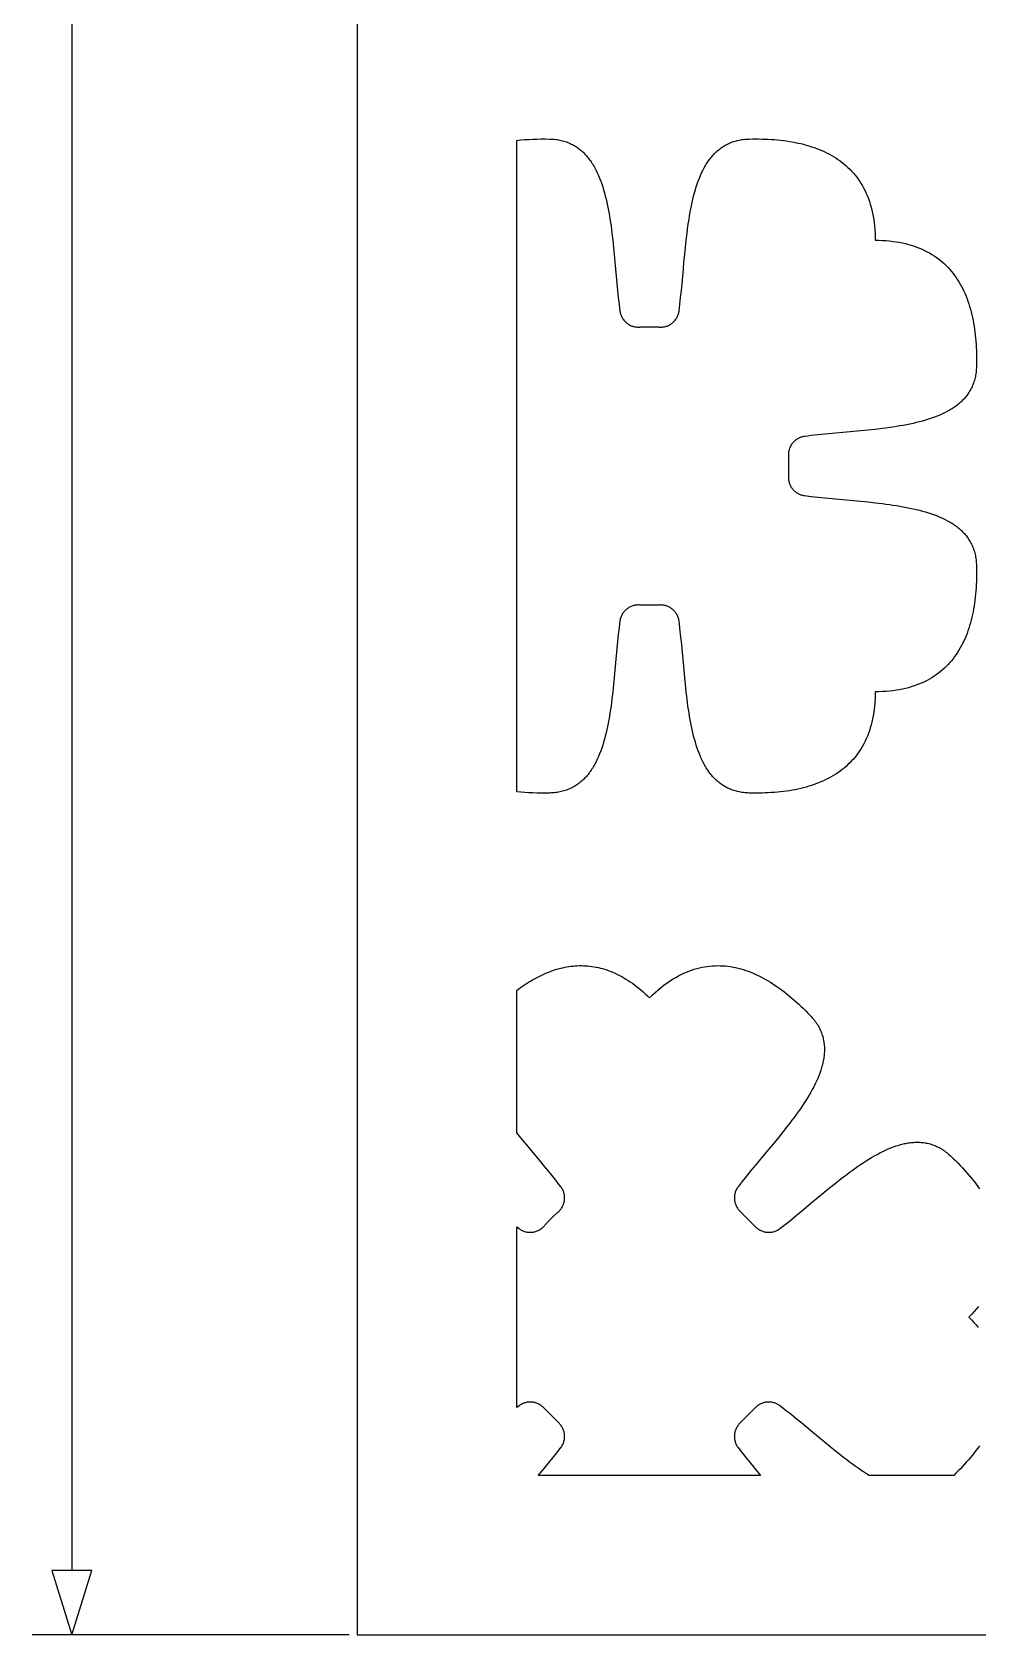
# Model space of a CAD drawing. Extents: x -1268 to 1319, y -900 to 956.
# Drawn here: x -1231 to -935, y -900 to -398 of the extents above; entities that cross this region are included whole.
import ezdxf

# ---------------------------------------------------------------- set-up
doc = ezdxf.new("R2010")
doc.units = 0
doc.layers.add('DIMENSIONS', color=253, linetype='CONTINUOUS')
doc.layers.add('LAYER_1', color=7, linetype='CONTINUOUS')

msp = doc.modelspace()

# ---------------------------------------------------------------- linework, layer by layer
at = {"layer": 'DIMENSIONS'}
for points in [[(-1218.53, -16.66), (-1218.53, -879.77)], [(-1212.28, -879.77), (-1224.78, -879.77)], [(-1224.78, -879.77), (-1218.53, -900)], [(-1218.53, -900), (-1212.28, -879.77)], [(-1131.58, -900), (-1231.03, -900)]]:
    msp.add_lwpolyline(points, dxfattribs=at)
at = {"layer": 'LAYER_1'}
for points in [[(-1129.08, -900), (-679.08, -900), (-679.08, 900), (-1129.08, 900)], [(-1068.75, -431.09), (-1068.27, -431.11), (-1067.79, -431.14), (-1067.33, -431.18), (-1066.87, -431.23), (-1066.42, -431.29), (-1065.98, -431.36), (-1065.55, -431.45), (-1065.12, -431.54), (-1064.7, -431.64), (-1064.29, -431.76), (-1063.89, -431.88), (-1063.49, -432.02), (-1063.1, -432.16), (-1062.72, -432.31), (-1062.35, -432.48), (-1061.98, -432.65), (-1061.62, -432.83), (-1061.26, -433.02), (-1060.92, -433.23), (-1060.58, -433.44), (-1060.24, -433.65), (-1059.92, -433.88), (-1059.6, -434.12), (-1059.28, -434.36), (-1058.97, -434.62), (-1058.67, -434.88), (-1058.38, -435.15), (-1058.09, -435.43), (-1057.8, -435.72), (-1057.53, -436.01), (-1057.25, -436.31), (-1056.99, -436.62), (-1056.73, -436.94), (-1056.47, -437.27), (-1056.23, -437.6), (-1055.98, -437.94), (-1055.74, -438.29), (-1055.51, -438.64), (-1055.28, -439), (-1055.06, -439.37), (-1054.85, -439.75), (-1054.63, -440.13), (-1054.22, -440.91), (-1053.83, -441.72), (-1053.46, -442.55), (-1053.11, -443.4), (-1052.77, -444.28), (-1052.45, -445.18), (-1052.15, -446.09), (-1051.86, -447.03), (-1051.59, -447.99), (-1051.33, -448.96), (-1051.09, -449.95), (-1050.85, -450.96), (-1050.63, -451.98), (-1050.43, -453.01), (-1050.23, -454.06), (-1050.04, -455.12), (-1049.87, -456.2), (-1049.7, -457.28), (-1049.54, -458.37), (-1049.39, -459.47), (-1049.25, -460.58), (-1048.98, -462.81), (-1048.74, -465.07), (-1048.51, -467.33), (-1048.09, -471.87), (-1047.69, -476.38), (-1047.47, -478.6), (-1047.25, -480.78), (-1047.01, -482.93), (-1046.88, -483.99), (-1046.75, -485.03), (-1046.7, -485.32), (-1046.64, -485.59), (-1046.57, -485.87), (-1046.48, -486.13), (-1046.39, -486.4), (-1046.28, -486.65), (-1046.16, -486.9), (-1046.03, -487.14), (-1045.89, -487.37), (-1045.73, -487.6), (-1045.57, -487.82), (-1045.4, -488.02), (-1045.22, -488.23), (-1045.03, -488.42), (-1044.83, -488.6), (-1044.62, -488.77), (-1044.41, -488.94), (-1044.19, -489.09), (-1043.96, -489.23), (-1043.72, -489.37), (-1043.48, -489.49), (-1043.23, -489.6), (-1042.98, -489.7), (-1042.72, -489.78), (-1042.46, -489.86), (-1042.19, -489.92), (-1041.92, -489.97), (-1041.64, -490.01), (-1041.36, -490.03), (-1041.08, -490.05), (-1040.8, -490.04), (-1040.51, -490.02), (-1040.26, -490), (-1038.41, -489.92), (-1036.55, -489.92), (-1034.7, -490), (-1034.45, -490.02), (-1034.16, -490.04), (-1033.88, -490.05), (-1033.59, -490.03), (-1033.32, -490.01), (-1033.04, -489.97), (-1032.77, -489.92), (-1032.5, -489.86), (-1032.24, -489.78), (-1031.98, -489.7), (-1031.72, -489.6), (-1031.48, -489.49), (-1031.23, -489.37), (-1031, -489.23), (-1030.77, -489.09), (-1030.55, -488.94), (-1030.33, -488.77), (-1030.13, -488.6), (-1029.93, -488.42), (-1029.74, -488.23), (-1029.56, -488.02), (-1029.39, -487.82), (-1029.22, -487.6), (-1029.07, -487.37), (-1028.93, -487.14), (-1028.8, -486.9), (-1028.68, -486.65), (-1028.57, -486.4), (-1028.47, -486.13), (-1028.39, -485.87), (-1028.32, -485.59), (-1028.26, -485.32), (-1028.21, -485.03), (-1027.95, -482.93), (-1027.71, -480.78), (-1027.48, -478.6), (-1027.27, -476.38), (-1026.86, -471.87), (-1026.66, -469.61), (-1026.44, -467.33), (-1026.22, -465.07), (-1025.97, -462.81), (-1025.71, -460.58), (-1025.57, -459.47), (-1025.42, -458.37), (-1025.26, -457.28), (-1025.09, -456.2), (-1024.91, -455.12), (-1024.73, -454.06), (-1024.53, -453.01), (-1024.32, -451.98), (-1024.1, -450.96), (-1023.87, -449.95), (-1023.63, -448.96), (-1023.37, -447.99), (-1023.09, -447.03), (-1022.81, -446.09), (-1022.5, -445.18), (-1022.18, -444.28), (-1021.85, -443.4), (-1021.49, -442.55), (-1021.12, -441.72), (-1020.73, -440.91), (-1020.32, -440.13), (-1020.11, -439.75), (-1019.89, -439.37), (-1019.67, -439), (-1019.45, -438.64), (-1019.21, -438.29), (-1018.98, -437.94), (-1018.73, -437.6), (-1018.48, -437.27), (-1018.23, -436.94), (-1017.97, -436.62), (-1017.7, -436.31), (-1017.43, -436.01), (-1017.15, -435.72), (-1016.87, -435.43), (-1016.58, -435.15), (-1016.29, -434.88), (-1015.98, -434.62), (-1015.68, -434.36), (-1015.36, -434.12), (-1015.04, -433.88), (-1014.71, -433.65), (-1014.38, -433.44), (-1014.04, -433.23), (-1013.69, -433.02), (-1013.34, -432.83), (-1012.98, -432.65), (-1012.61, -432.48), (-1012.24, -432.31), (-1011.85, -432.16), (-1011.47, -432.02), (-1011.07, -431.88), (-1010.67, -431.76), (-1010.25, -431.64), (-1009.84, -431.54), (-1009.41, -431.45), (-1008.98, -431.36), (-1008.54, -431.29), (-1008.09, -431.23), (-1007.63, -431.18), (-1007.16, -431.14), (-1006.69, -431.11), (-1006.21, -431.09), (-1005.2, -431.07), (-1004.19, -431.07), (-1003.2, -431.07), (-1002.2, -431.09), (-1001.22, -431.12), (-1000.24, -431.16), (-999.27, -431.22), (-998.31, -431.28), (-997.36, -431.37), (-996.41, -431.46), (-995.47, -431.57), (-994.55, -431.7), (-993.63, -431.84), (-992.72, -431.99), (-991.82, -432.16), (-990.93, -432.34), (-990.06, -432.54), (-989.19, -432.75), (-988.34, -432.98), (-987.49, -433.22), (-986.66, -433.49), (-985.84, -433.76), (-985.04, -434.06), (-984.24, -434.37), (-983.46, -434.69), (-982.7, -435.04), (-981.94, -435.4), (-981.21, -435.78), (-980.48, -436.17), (-979.77, -436.59), (-979.08, -437.02), (-978.4, -437.47), (-977.74, -437.94), (-977.09, -438.42), (-976.46, -438.93), (-975.84, -439.46), (-975.25, -440), (-974.67, -440.57), (-974.1, -441.15), (-973.56, -441.76), (-973.03, -442.38), (-972.53, -443.03), (-972.04, -443.69), (-971.57, -444.38), (-971.12, -445.09), (-970.69, -445.81), (-970.28, -446.56), (-969.89, -447.34), (-969.52, -448.13), (-969.17, -448.95), (-968.85, -449.78), (-968.54, -450.65), (-968.26, -451.53), (-968, -452.44), (-967.76, -453.36), (-967.54, -454.32), (-967.35, -455.29), (-967.18, -456.29), (-967.04, -457.32), (-966.92, -458.37), (-966.83, -459.44), (-966.75, -460.54), (-966.71, -461.66), (-966.69, -462.81), (-965.54, -462.83), (-964.42, -462.87), (-963.32, -462.94), (-962.25, -463.04), (-961.2, -463.16), (-960.18, -463.3), (-959.18, -463.47), (-958.2, -463.66), (-957.25, -463.88), (-956.32, -464.11), (-955.41, -464.38), (-954.53, -464.66), (-953.67, -464.96), (-952.83, -465.29), (-952.01, -465.64), (-951.22, -466.01), (-950.45, -466.4), (-949.7, -466.81), (-948.97, -467.24), (-948.26, -467.69), (-947.57, -468.16), (-946.91, -468.64), (-946.26, -469.15), (-945.64, -469.68), (-945.03, -470.22), (-944.45, -470.78), (-943.89, -471.36), (-943.34, -471.96), (-942.81, -472.58), (-942.31, -473.21), (-941.82, -473.85), (-941.35, -474.52), (-940.9, -475.2), (-940.47, -475.89), (-940.05, -476.6), (-939.66, -477.32), (-939.28, -478.06), (-938.92, -478.81), (-938.57, -479.58), (-938.25, -480.36), (-937.94, -481.15), (-937.64, -481.96), (-937.37, -482.78), (-937.11, -483.61), (-936.86, -484.45), (-936.63, -485.31), (-936.42, -486.17), (-936.22, -487.05), (-936.04, -487.94), (-935.87, -488.84), (-935.72, -489.75), (-935.58, -490.66), (-935.46, -491.59), (-935.35, -492.53), (-935.25, -493.47), (-935.17, -494.43), (-935.1, -495.39), (-935.04, -496.36), (-935, -497.34), (-934.97, -498.32), (-934.95, -499.31), (-934.95, -500.31), (-934.96, -501.32), (-934.97, -502.33), (-934.99, -502.81), (-935.02, -503.28), (-935.06, -503.75), (-935.11, -504.2), (-935.17, -504.65), (-935.25, -505.09), (-935.33, -505.53), (-935.42, -505.95), (-935.53, -506.37), (-935.64, -506.78), (-935.76, -507.19), (-935.9, -507.58), (-936.04, -507.97), (-936.2, -508.35), (-936.36, -508.73), (-936.53, -509.1), (-936.72, -509.46), (-936.91, -509.81), (-937.11, -510.16), (-937.32, -510.5), (-937.54, -510.83), (-937.77, -511.16), (-938, -511.48), (-938.25, -511.79), (-938.5, -512.1), (-938.76, -512.4), (-939.03, -512.7), (-939.31, -512.99), (-939.6, -513.27), (-939.89, -513.55), (-940.2, -513.82), (-940.51, -514.09), (-940.83, -514.35), (-941.15, -514.6), (-941.48, -514.85), (-941.82, -515.09), (-942.17, -515.33), (-942.53, -515.56), (-942.89, -515.79), (-943.25, -516.01), (-943.63, -516.23), (-944.01, -516.44), (-944.79, -516.85), (-945.6, -517.24), (-946.43, -517.61), (-947.28, -517.97), (-948.16, -518.3), (-949.06, -518.62), (-949.98, -518.92), (-950.91, -519.21), (-951.87, -519.48), (-952.84, -519.74), (-953.83, -519.99), (-954.84, -520.22), (-955.86, -520.44), (-956.9, -520.65), (-957.95, -520.85), (-959.01, -521.03), (-960.08, -521.21), (-961.16, -521.38), (-962.25, -521.53), (-963.35, -521.68), (-964.46, -521.83), (-966.7, -522.09), (-968.95, -522.34), (-971.22, -522.56), (-975.76, -522.98), (-980.26, -523.39), (-982.48, -523.6), (-984.66, -523.82), (-986.81, -524.07), (-987.87, -524.19), (-988.91, -524.33), (-989.2, -524.38), (-989.48, -524.43), (-989.75, -524.51), (-990.02, -524.59), (-990.28, -524.69), (-990.53, -524.8), (-990.78, -524.92), (-991.02, -525.05), (-991.25, -525.19), (-991.48, -525.34), (-991.7, -525.5), (-991.91, -525.68), (-992.11, -525.86), (-992.3, -526.05), (-992.48, -526.24), (-992.66, -526.45), (-992.82, -526.67), (-992.97, -526.89), (-993.12, -527.12), (-993.25, -527.35), (-993.37, -527.59), (-993.48, -527.84), (-993.58, -528.09), (-993.67, -528.35), (-993.74, -528.62), (-993.81, -528.88), (-993.86, -529.16), (-993.89, -529.43), (-993.92, -529.71), (-993.93, -529.99), (-993.92, -530.28), (-993.91, -530.57), (-993.91, -536.63), (-993.92, -536.91), (-993.93, -537.2), (-993.92, -537.48), (-993.89, -537.76), (-993.86, -538.04), (-993.81, -538.31), (-993.74, -538.58), (-993.67, -538.84), (-993.58, -539.1), (-993.48, -539.35), (-993.37, -539.6), (-993.25, -539.84), (-993.12, -540.08), (-992.97, -540.31), (-992.82, -540.53), (-992.66, -540.74), (-992.48, -540.95), (-992.3, -541.15), (-992.11, -541.34), (-991.91, -541.52), (-991.7, -541.69), (-991.48, -541.85), (-991.25, -542), (-991.02, -542.14), (-990.78, -542.28), (-990.53, -542.4), (-990.28, -542.5), (-990.02, -542.6), (-989.75, -542.69), (-989.48, -542.76), (-989.2, -542.82), (-988.91, -542.86), (-986.81, -543.13), (-984.66, -543.37), (-982.48, -543.59), (-980.26, -543.8), (-975.76, -544.21), (-973.49, -544.42), (-971.22, -544.63), (-968.95, -544.86), (-966.7, -545.1), (-964.46, -545.37), (-963.35, -545.51), (-962.25, -545.66), (-961.16, -545.82), (-960.08, -545.98), (-959.01, -546.16), (-957.95, -546.35), (-956.9, -546.54), (-955.86, -546.75), (-954.84, -546.97), (-953.83, -547.2), (-952.84, -547.45), (-951.87, -547.71), (-950.91, -547.98), (-949.98, -548.27), (-949.06, -548.57), (-948.16, -548.89), (-947.28, -549.23), (-946.43, -549.58), (-945.6, -549.95), (-944.79, -550.34), (-944.01, -550.75), (-943.63, -550.96), (-943.25, -551.18), (-942.89, -551.4), (-942.53, -551.63), (-942.17, -551.86), (-941.82, -552.1), (-941.48, -552.34), (-941.15, -552.59), (-940.83, -552.85), (-940.51, -553.11), (-940.2, -553.37), (-939.89, -553.64), (-939.6, -553.92), (-939.31, -554.2), (-939.03, -554.49), (-938.76, -554.79), (-938.5, -555.09), (-938.25, -555.4), (-938, -555.71), (-937.77, -556.03), (-937.54, -556.36), (-937.32, -556.69), (-937.11, -557.03), (-936.91, -557.38), (-936.72, -557.74), (-936.53, -558.1), (-936.36, -558.46), (-936.2, -558.84), (-936.04, -559.22), (-935.9, -559.61), (-935.76, -560.01), (-935.64, -560.41), (-935.53, -560.82), (-935.42, -561.24), (-935.33, -561.66), (-935.25, -562.1), (-935.17, -562.54), (-935.11, -562.99), (-935.06, -563.45), (-935.02, -563.91), (-934.99, -564.38), (-934.97, -564.87), (-934.96, -565.88), (-934.95, -566.88), (-934.95, -567.88), (-934.97, -568.87), (-935, -569.86), (-935.04, -570.83), (-935.1, -571.8), (-935.17, -572.76), (-935.25, -573.72), (-935.35, -574.66), (-935.46, -575.6), (-935.58, -576.53), (-935.72, -577.45), (-935.87, -578.35), (-936.04, -579.25), (-936.22, -580.14), (-936.42, -581.02), (-936.63, -581.88), (-936.86, -582.74), (-937.11, -583.58), (-937.37, -584.41), (-937.64, -585.23), (-937.94, -586.04), (-938.25, -586.83), (-938.57, -587.61), (-938.92, -588.38), (-939.28, -589.13), (-939.66, -589.87), (-940.05, -590.59), (-940.47, -591.3), (-940.9, -592), (-941.35, -592.68), (-941.82, -593.34), (-942.31, -593.99), (-942.81, -594.62), (-943.34, -595.23), (-943.89, -595.83), (-944.45, -596.41), (-945.03, -596.97), (-945.64, -597.51), (-946.26, -598.04), (-946.91, -598.55), (-947.57, -599.04), (-948.26, -599.51), (-948.97, -599.96), (-949.7, -600.39), (-950.45, -600.8), (-951.22, -601.19), (-952.01, -601.56), (-952.83, -601.9), (-953.67, -602.23), (-954.53, -602.53), (-955.41, -602.82), (-956.32, -603.08), (-957.25, -603.32), (-958.2, -603.53), (-959.18, -603.72), (-960.18, -603.89), (-961.2, -604.03), (-962.25, -604.15), (-963.32, -604.25), (-964.42, -604.32), (-965.54, -604.37), (-966.69, -604.39), (-966.71, -605.53), (-966.75, -606.66), (-966.83, -607.75), (-966.92, -608.83), (-967.04, -609.87), (-967.18, -610.9), (-967.35, -611.9), (-967.54, -612.87), (-967.76, -613.83), (-968, -614.76), (-968.26, -615.66), (-968.54, -616.55), (-968.85, -617.41), (-969.17, -618.25), (-969.52, -619.06), (-969.89, -619.86), (-970.28, -620.63), (-970.69, -621.38), (-971.12, -622.11), (-971.57, -622.81), (-972.04, -623.5), (-972.53, -624.17), (-973.03, -624.81), (-973.56, -625.44), (-974.1, -626.04), (-974.67, -626.63), (-975.25, -627.19), (-975.84, -627.73), (-976.46, -628.26), (-977.09, -628.77), (-977.74, -629.26), (-978.4, -629.72), (-979.08, -630.17), (-979.77, -630.61), (-980.48, -631.02), (-981.21, -631.42), (-981.94, -631.8), (-982.7, -632.16), (-983.46, -632.5), (-984.24, -632.83), (-985.04, -633.14), (-985.84, -633.43), (-986.66, -633.71), (-987.49, -633.97), (-988.34, -634.21), (-989.19, -634.44), (-990.06, -634.65), (-990.93, -634.85), (-991.82, -635.04), (-992.72, -635.2), (-993.63, -635.36), (-994.55, -635.49), (-995.47, -635.62), (-996.41, -635.73), (-997.36, -635.82), (-998.31, -635.91), (-999.27, -635.98), (-1000.24, -636.03), (-1001.22, -636.08), (-1002.2, -636.1), (-1003.2, -636.12), (-1004.19, -636.13), (-1005.2, -636.12), (-1006.21, -636.1), (-1006.69, -636.08), (-1007.16, -636.05), (-1007.63, -636.01), (-1008.09, -635.96), (-1008.54, -635.9), (-1008.98, -635.83), (-1009.41, -635.75), (-1009.84, -635.65), (-1010.25, -635.55), (-1010.67, -635.43), (-1011.07, -635.31), (-1011.47, -635.18), (-1011.85, -635.03), (-1012.24, -634.88), (-1012.61, -634.72), (-1012.98, -634.54), (-1013.34, -634.36), (-1013.69, -634.17), (-1014.04, -633.97), (-1014.38, -633.76), (-1014.71, -633.54), (-1015.04, -633.31), (-1015.36, -633.07), (-1015.68, -632.83), (-1015.98, -632.57), (-1016.29, -632.31), (-1016.58, -632.04), (-1016.87, -631.76), (-1017.15, -631.48), (-1017.43, -631.18), (-1017.7, -630.88), (-1017.97, -630.57), (-1018.23, -630.25), (-1018.48, -629.92), (-1018.73, -629.59), (-1018.98, -629.25), (-1019.21, -628.9), (-1019.45, -628.55), (-1019.67, -628.19), (-1019.89, -627.82), (-1020.11, -627.45), (-1020.32, -627.06), (-1020.73, -626.28), (-1021.12, -625.48), (-1021.49, -624.64), (-1021.85, -623.79), (-1022.18, -622.91), (-1022.5, -622.02), (-1022.81, -621.1), (-1023.09, -620.16), (-1023.37, -619.2), (-1023.63, -618.23), (-1023.87, -617.24), (-1024.1, -616.23), (-1024.32, -615.21), (-1024.53, -614.18), (-1024.73, -613.13), (-1024.91, -612.07), (-1025.09, -611), (-1025.26, -609.91), (-1025.42, -608.82), (-1025.57, -607.72), (-1025.71, -606.61), (-1025.97, -604.38), (-1026.22, -602.12), (-1026.44, -599.86), (-1026.86, -595.32), (-1027.27, -590.82), (-1027.48, -588.6), (-1027.71, -586.41), (-1027.95, -584.26), (-1028.08, -583.21), (-1028.21, -582.16), (-1028.26, -581.88), (-1028.32, -581.6), (-1028.39, -581.32), (-1028.47, -581.06), (-1028.57, -580.8), (-1028.68, -580.54), (-1028.8, -580.29), (-1028.93, -580.05), (-1029.07, -579.82), (-1029.22, -579.59), (-1029.39, -579.38), (-1029.56, -579.17), (-1029.74, -578.97), (-1029.93, -578.77), (-1030.13, -578.59), (-1030.33, -578.42), (-1030.55, -578.26), (-1030.77, -578.1), (-1031, -577.96), (-1031.23, -577.83), (-1031.48, -577.7), (-1031.72, -577.59), (-1031.98, -577.49), (-1032.24, -577.41), (-1032.5, -577.33), (-1032.77, -577.27), (-1033.04, -577.22), (-1033.32, -577.18), (-1033.59, -577.16), (-1033.88, -577.15), (-1034.16, -577.15), (-1034.45, -577.17), (-1040.51, -577.17), (-1040.8, -577.15), (-1041.08, -577.15), (-1041.36, -577.16), (-1041.64, -577.18), (-1041.92, -577.22), (-1042.19, -577.27), (-1042.46, -577.33), (-1042.72, -577.41), (-1042.98, -577.49), (-1043.23, -577.59), (-1043.48, -577.7), (-1043.72, -577.83), (-1043.96, -577.96), (-1044.19, -578.1), (-1044.41, -578.26), (-1044.62, -578.42), (-1044.83, -578.59), (-1045.03, -578.77), (-1045.22, -578.97), (-1045.4, -579.17), (-1045.57, -579.38), (-1045.73, -579.59), (-1045.89, -579.82), (-1046.03, -580.05), (-1046.16, -580.29), (-1046.28, -580.54), (-1046.39, -580.8), (-1046.48, -581.06), (-1046.57, -581.32), (-1046.64, -581.6), (-1046.7, -581.88), (-1046.75, -582.16), (-1047.01, -584.26), (-1047.25, -586.41), (-1047.47, -588.6), (-1047.69, -590.82), (-1048.09, -595.32), (-1048.3, -597.59), (-1048.51, -599.86), (-1048.74, -602.12), (-1048.98, -604.38), (-1049.25, -606.61), (-1049.39, -607.72), (-1049.54, -608.82), (-1049.7, -609.91), (-1049.87, -611), (-1050.04, -612.07), (-1050.23, -613.13), (-1050.43, -614.18), (-1050.63, -615.21), (-1050.85, -616.23), (-1051.09, -617.24), (-1051.33, -618.23), (-1051.59, -619.2), (-1051.86, -620.16), (-1052.15, -621.1), (-1052.45, -622.02), (-1052.77, -622.91), (-1053.11, -623.79), (-1053.46, -624.64), (-1053.83, -625.48), (-1054.22, -626.28), (-1054.63, -627.06), (-1054.85, -627.45), (-1055.06, -627.82), (-1055.28, -628.19), (-1055.51, -628.55), (-1055.74, -628.9), (-1055.98, -629.25), (-1056.23, -629.59), (-1056.47, -629.92), (-1056.73, -630.25), (-1056.99, -630.57), (-1057.25, -630.88), (-1057.53, -631.18), (-1057.8, -631.48), (-1058.09, -631.76), (-1058.38, -632.04), (-1058.67, -632.31), (-1058.97, -632.57), (-1059.28, -632.83), (-1059.6, -633.07), (-1059.92, -633.31), (-1060.24, -633.54), (-1060.58, -633.76), (-1060.92, -633.97), (-1061.26, -634.17), (-1061.62, -634.36), (-1061.98, -634.54), (-1062.35, -634.72), (-1062.72, -634.88), (-1063.1, -635.03), (-1063.49, -635.18), (-1063.89, -635.31), (-1064.29, -635.43), (-1064.7, -635.55), (-1065.12, -635.65), (-1065.55, -635.75), (-1065.98, -635.83), (-1066.42, -635.9), (-1066.87, -635.96), (-1067.33, -636.01), (-1067.79, -636.05), (-1068.27, -636.08), (-1068.75, -636.1), (-1070.08, -636.12), (-1071.41, -636.13), (-1072.72, -636.11), (-1074.02, -636.06), (-1075.3, -636), (-1076.58, -635.91), (-1077.84, -635.8), (-1079.08, -635.67), (-1079.08, -431.53), (-1077.84, -431.39), (-1076.58, -431.28), (-1075.3, -431.19), (-1074.02, -431.13), (-1072.72, -431.09), (-1071.41, -431.07), (-1070.08, -431.07)]]:
    msp.add_lwpolyline(points, close=True, dxfattribs=at)
for points in [[(-934.06, -840.69), (-934.58, -841.43), (-935.13, -842.16), (-935.69, -842.89), (-936.26, -843.62), (-936.85, -844.34), (-937.46, -845.06), (-938.08, -845.78), (-938.72, -846.49), (-939.37, -847.2), (-940.03, -847.91), (-940.71, -848.61), (-941.4, -849.31), (-942.1, -850), (-968.58, -850), (-969.46, -849.45), (-970.34, -848.89), (-971.22, -848.3), (-972.1, -847.7), (-972.99, -847.08), (-973.88, -846.44), (-974.76, -845.8), (-975.65, -845.13), (-976.54, -844.46), (-977.43, -843.78), (-979.21, -842.38), (-980.98, -840.95), (-982.75, -839.5), (-986.28, -836.57), (-989.77, -833.66), (-991.49, -832.24), (-993.21, -830.84), (-994.91, -829.49), (-995.75, -828.83), (-996.59, -828.18), (-996.82, -828.01), (-997.06, -827.86), (-997.3, -827.72), (-997.55, -827.59), (-997.8, -827.47), (-998.06, -827.37), (-998.32, -827.28), (-998.58, -827.2), (-998.85, -827.13), (-999.12, -827.08), (-999.38, -827.04), (-999.65, -827.02), (-999.92, -827), (-1000.19, -827), (-1000.46, -827.01), (-1000.73, -827.04), (-1001, -827.07), (-1001.26, -827.12), (-1001.53, -827.18), (-1001.79, -827.25), (-1002.04, -827.34), (-1002.3, -827.44), (-1002.55, -827.54), (-1002.79, -827.67), (-1003.03, -827.8), (-1003.27, -827.94), (-1003.49, -828.1), (-1003.72, -828.27), (-1003.93, -828.45), (-1004.14, -828.64), (-1004.34, -828.85), (-1004.53, -829.06), (-1008.81, -833.35), (-1009.03, -833.54), (-1009.23, -833.74), (-1009.42, -833.94), (-1009.6, -834.16), (-1009.77, -834.38), (-1009.93, -834.61), (-1010.07, -834.84), (-1010.21, -835.08), (-1010.33, -835.33), (-1010.44, -835.57), (-1010.53, -835.83), (-1010.62, -836.08), (-1010.69, -836.35), (-1010.75, -836.61), (-1010.8, -836.87), (-1010.84, -837.14), (-1010.86, -837.41), (-1010.87, -837.68), (-1010.87, -837.95), (-1010.86, -838.22), (-1010.83, -838.49), (-1010.79, -838.76), (-1010.74, -839.02), (-1010.67, -839.29), (-1010.6, -839.55), (-1010.51, -839.81), (-1010.4, -840.07), (-1010.29, -840.32), (-1010.16, -840.57), (-1010.01, -840.81), (-1009.86, -841.05), (-1009.69, -841.29), (-1008.87, -842.35), (-1008.02, -843.43), (-1007.16, -844.51), (-1006.27, -845.6), (-1004.47, -847.79), (-1002.63, -850), (-1072.33, -850), (-1070.49, -847.79), (-1068.68, -845.6), (-1067.8, -844.51), (-1066.94, -843.43), (-1066.09, -842.35), (-1065.27, -841.29), (-1065.1, -841.05), (-1064.94, -840.81), (-1064.8, -840.57), (-1064.67, -840.32), (-1064.56, -840.07), (-1064.45, -839.81), (-1064.36, -839.55), (-1064.28, -839.29), (-1064.22, -839.02), (-1064.17, -838.76), (-1064.13, -838.49), (-1064.1, -838.22), (-1064.09, -837.95), (-1064.09, -837.68), (-1064.1, -837.41), (-1064.12, -837.14), (-1064.16, -836.87), (-1064.2, -836.61), (-1064.27, -836.35), (-1064.34, -836.08), (-1064.42, -835.83), (-1064.52, -835.57), (-1064.63, -835.33), (-1064.75, -835.08), (-1064.88, -834.84), (-1065.03, -834.61), (-1065.19, -834.38), (-1065.35, -834.16), (-1065.53, -833.94), (-1065.73, -833.74), (-1065.93, -833.54), (-1066.15, -833.35), (-1070.43, -829.06), (-1070.62, -828.85), (-1070.82, -828.64), (-1071.03, -828.45), (-1071.24, -828.27), (-1071.46, -828.1), (-1071.69, -827.94), (-1071.93, -827.8), (-1072.17, -827.67), (-1072.41, -827.54), (-1072.66, -827.44), (-1072.91, -827.34), (-1073.17, -827.25), (-1073.43, -827.18), (-1073.69, -827.12), (-1073.96, -827.07), (-1074.23, -827.04), (-1074.49, -827.01), (-1074.76, -827), (-1075.03, -827), (-1075.3, -827.02), (-1075.57, -827.04), (-1075.84, -827.08), (-1076.11, -827.13), (-1076.37, -827.2), (-1076.64, -827.28), (-1076.9, -827.37), (-1077.15, -827.47), (-1077.41, -827.59), (-1077.65, -827.72), (-1077.9, -827.86), (-1078.14, -828.01), (-1078.37, -828.18), (-1079.08, -828.73), (-1079.08, -772.06), (-1078.37, -772.61), (-1078.14, -772.77), (-1077.9, -772.93), (-1077.65, -773.07), (-1077.41, -773.2), (-1077.15, -773.32), (-1076.9, -773.42), (-1076.64, -773.51), (-1076.37, -773.59), (-1076.11, -773.65), (-1075.84, -773.71), (-1075.57, -773.74), (-1075.3, -773.77), (-1075.03, -773.79), (-1074.76, -773.79), (-1074.49, -773.78), (-1074.23, -773.75), (-1073.96, -773.72), (-1073.69, -773.67), (-1073.43, -773.61), (-1073.17, -773.53), (-1072.91, -773.45), (-1072.66, -773.35), (-1072.41, -773.24), (-1072.17, -773.12), (-1071.93, -772.99), (-1071.69, -772.84), (-1071.46, -772.69), (-1071.24, -772.52), (-1071.03, -772.34), (-1070.82, -772.15), (-1070.62, -771.94), (-1070.43, -771.73), (-1070.27, -771.54), (-1069.02, -770.17), (-1067.7, -768.86), (-1066.34, -767.6), (-1066.15, -767.44), (-1065.93, -767.25), (-1065.73, -767.05), (-1065.53, -766.84), (-1065.35, -766.63), (-1065.19, -766.41), (-1065.03, -766.18), (-1064.88, -765.95), (-1064.75, -765.71), (-1064.63, -765.46), (-1064.52, -765.21), (-1064.42, -764.96), (-1064.34, -764.7), (-1064.27, -764.44), (-1064.2, -764.18), (-1064.16, -763.91), (-1064.12, -763.65), (-1064.1, -763.38), (-1064.09, -763.11), (-1064.09, -762.84), (-1064.1, -762.57), (-1064.13, -762.3), (-1064.17, -762.03), (-1064.22, -761.76), (-1064.28, -761.5), (-1064.36, -761.24), (-1064.45, -760.98), (-1064.56, -760.72), (-1064.67, -760.47), (-1064.8, -760.22), (-1064.94, -759.97), (-1065.1, -759.73), (-1065.27, -759.5), (-1066.06, -758.48), (-1066.86, -757.46), (-1067.69, -756.42), (-1068.53, -755.38), (-1070.24, -753.29), (-1072, -751.18), (-1075.56, -746.91), (-1077.33, -744.76), (-1078.21, -743.68), (-1079.08, -742.6), (-1079.08, -697.91), (-1078.47, -697.47), (-1077.87, -697.03), (-1077.26, -696.61), (-1076.64, -696.2), (-1076.03, -695.8), (-1075.41, -695.41), (-1074.8, -695.03), (-1074.18, -694.67), (-1073.55, -694.32), (-1072.93, -693.98), (-1072.3, -693.66), (-1071.67, -693.35), (-1071.05, -693.05), (-1070.41, -692.76), (-1069.78, -692.49), (-1069.15, -692.24), (-1068.51, -691.99), (-1067.87, -691.76), (-1067.23, -691.55), (-1066.59, -691.35), (-1065.95, -691.17), (-1065.3, -691), (-1064.66, -690.85), (-1064.01, -690.71), (-1063.36, -690.59), (-1062.72, -690.48), (-1062.06, -690.39), (-1061.41, -690.32), (-1060.76, -690.27), (-1060.11, -690.23), (-1059.45, -690.2), (-1058.79, -690.2), (-1058.14, -690.21), (-1057.48, -690.24), (-1056.82, -690.29), (-1056.16, -690.35), (-1055.5, -690.44), (-1054.84, -690.54), (-1054.18, -690.66), (-1053.51, -690.8), (-1052.85, -690.96), (-1052.18, -691.13), (-1051.52, -691.33), (-1050.85, -691.55), (-1050.19, -691.78), (-1049.52, -692.04), (-1048.85, -692.31), (-1048.19, -692.61), (-1047.52, -692.93), (-1046.85, -693.27), (-1046.18, -693.62), (-1045.51, -694), (-1044.84, -694.41), (-1044.17, -694.83), (-1043.5, -695.27), (-1042.83, -695.74), (-1042.16, -696.23), (-1041.5, -696.74), (-1040.83, -697.27), (-1040.16, -697.83), (-1039.49, -698.41), (-1038.82, -699.01), (-1038.15, -699.63), (-1037.48, -700.28), (-1036.65, -699.49), (-1035.83, -698.72), (-1035, -698), (-1034.18, -697.31), (-1033.35, -696.65), (-1032.52, -696.03), (-1031.7, -695.44), (-1030.87, -694.88), (-1030.05, -694.36), (-1029.22, -693.87), (-1028.4, -693.42), (-1027.57, -692.99), (-1026.75, -692.6), (-1025.92, -692.24), (-1025.1, -691.91), (-1024.28, -691.61), (-1023.46, -691.34), (-1022.64, -691.1), (-1021.82, -690.88), (-1021, -690.7), (-1020.18, -690.55), (-1019.36, -690.42), (-1018.55, -690.33), (-1017.74, -690.26), (-1016.92, -690.21), (-1016.11, -690.2), (-1015.3, -690.21), (-1014.49, -690.25), (-1013.69, -690.31), (-1012.88, -690.4), (-1012.08, -690.51), (-1011.28, -690.65), (-1010.48, -690.81), (-1009.69, -690.99), (-1008.89, -691.2), (-1008.1, -691.43), (-1007.31, -691.69), (-1006.52, -691.97), (-1005.74, -692.26), (-1004.95, -692.58), (-1004.17, -692.93), (-1003.4, -693.29), (-1002.62, -693.67), (-1001.85, -694.08), (-1001.08, -694.5), (-1000.31, -694.94), (-999.55, -695.4), (-998.79, -695.88), (-998.03, -696.38), (-997.28, -696.9), (-996.53, -697.43), (-995.78, -697.98), (-995.04, -698.55), (-994.3, -699.14), (-993.56, -699.74), (-992.83, -700.35), (-992.1, -700.98), (-991.38, -701.63), (-990.65, -702.29), (-989.94, -702.97), (-989.22, -703.66), (-988.51, -704.36), (-987.81, -705.07), (-987.11, -705.8), (-986.78, -706.15), (-986.47, -706.51), (-986.17, -706.87), (-985.88, -707.23), (-985.6, -707.59), (-985.34, -707.95), (-985.1, -708.32), (-984.86, -708.68), (-984.64, -709.05), (-984.43, -709.42), (-984.23, -709.8), (-984.04, -710.17), (-983.87, -710.55), (-983.71, -710.93), (-983.56, -711.31), (-983.42, -711.69), (-983.3, -712.07), (-983.18, -712.46), (-983.08, -712.85), (-982.99, -713.24), (-982.91, -713.63), (-982.84, -714.02), (-982.78, -714.41), (-982.73, -714.81), (-982.69, -715.21), (-982.66, -715.61), (-982.64, -716.01), (-982.64, -716.41), (-982.64, -716.81), (-982.65, -717.22), (-982.67, -717.62), (-982.71, -718.03), (-982.75, -718.44), (-982.8, -718.85), (-982.86, -719.26), (-982.92, -719.67), (-983, -720.09), (-983.09, -720.5), (-983.18, -720.92), (-983.29, -721.33), (-983.4, -721.75), (-983.52, -722.17), (-983.78, -723.01), (-984.08, -723.86), (-984.4, -724.71), (-984.75, -725.56), (-985.14, -726.42), (-985.55, -727.28), (-985.98, -728.15), (-986.44, -729.01), (-986.92, -729.88), (-987.43, -730.75), (-987.96, -731.63), (-988.5, -732.5), (-989.07, -733.38), (-989.65, -734.26), (-990.26, -735.14), (-990.87, -736.02), (-991.51, -736.9), (-992.16, -737.79), (-992.82, -738.67), (-993.49, -739.56), (-994.17, -740.44), (-995.56, -742.21), (-996.98, -743.97), (-998.43, -745.74), (-1001.34, -749.24), (-1004.24, -752.72), (-1005.66, -754.43), (-1007.04, -756.14), (-1008.39, -757.83), (-1009.05, -758.67), (-1009.69, -759.5), (-1009.86, -759.73), (-1010.01, -759.97), (-1010.16, -760.22), (-1010.29, -760.47), (-1010.4, -760.72), (-1010.51, -760.98), (-1010.6, -761.24), (-1010.67, -761.5), (-1010.74, -761.76), (-1010.79, -762.03), (-1010.83, -762.3), (-1010.86, -762.57), (-1010.87, -762.84), (-1010.87, -763.11), (-1010.86, -763.38), (-1010.84, -763.65), (-1010.8, -763.91), (-1010.75, -764.18), (-1010.69, -764.44), (-1010.62, -764.7), (-1010.53, -764.96), (-1010.44, -765.21), (-1010.33, -765.46), (-1010.21, -765.71), (-1010.07, -765.95), (-1009.93, -766.18), (-1009.77, -766.41), (-1009.6, -766.63), (-1009.42, -766.84), (-1009.23, -767.05), (-1009.03, -767.25), (-1008.81, -767.44), (-1004.53, -771.73), (-1004.34, -771.94), (-1004.14, -772.15), (-1003.93, -772.34), (-1003.72, -772.52), (-1003.49, -772.69), (-1003.27, -772.84), (-1003.03, -772.99), (-1002.79, -773.12), (-1002.55, -773.24), (-1002.3, -773.35), (-1002.04, -773.45), (-1001.79, -773.53), (-1001.53, -773.61), (-1001.26, -773.67), (-1001, -773.72), (-1000.73, -773.75), (-1000.46, -773.78), (-1000.19, -773.79), (-999.92, -773.79), (-999.65, -773.77), (-999.38, -773.74), (-999.12, -773.71), (-998.85, -773.65), (-998.58, -773.59), (-998.32, -773.51), (-998.06, -773.42), (-997.8, -773.32), (-997.55, -773.2), (-997.3, -773.07), (-997.06, -772.93), (-996.82, -772.77), (-996.59, -772.61), (-994.91, -771.31), (-993.22, -769.96), (-991.52, -768.57), (-989.8, -767.15), (-986.33, -764.26), (-984.58, -762.8), (-982.82, -761.34), (-981.06, -759.9), (-979.29, -758.48), (-977.52, -757.08), (-976.64, -756.4), (-975.76, -755.73), (-974.87, -755.07), (-973.99, -754.42), (-973.11, -753.79), (-972.22, -753.17), (-971.34, -752.57), (-970.46, -751.98), (-969.59, -751.42), (-968.71, -750.87), (-967.84, -750.34), (-966.97, -749.84), (-966.1, -749.35), (-965.23, -748.9), (-964.37, -748.46), (-963.51, -748.05), (-962.65, -747.67), (-961.79, -747.32), (-960.94, -746.99), (-960.1, -746.7), (-959.26, -746.43), (-958.84, -746.31), (-958.42, -746.2), (-958, -746.1), (-957.58, -746), (-957.17, -745.92), (-956.76, -745.84), (-956.34, -745.77), (-955.93, -745.71), (-955.52, -745.66), (-955.11, -745.62), (-954.71, -745.59), (-954.3, -745.57), (-953.9, -745.55), (-953.49, -745.55), (-953.09, -745.56), (-952.69, -745.58), (-952.29, -745.61), (-951.9, -745.64), (-951.5, -745.69), (-951.11, -745.75), (-950.71, -745.82), (-950.32, -745.9), (-949.93, -745.99), (-949.55, -746.1), (-949.16, -746.21), (-948.78, -746.34), (-948.39, -746.48), (-948.01, -746.63), (-947.63, -746.79), (-947.26, -746.96), (-946.88, -747.15), (-946.51, -747.34), (-946.14, -747.55), (-945.77, -747.78), (-945.4, -748.01), (-945.04, -748.26), (-944.67, -748.52), (-944.31, -748.79), (-943.95, -749.08), (-943.59, -749.38), (-943.24, -749.7), (-942.89, -750.02), (-942.16, -750.72), (-941.44, -751.43), (-940.74, -752.14), (-940.05, -752.85), (-939.38, -753.57), (-938.72, -754.29), (-938.07, -755.02), (-937.44, -755.75), (-936.82, -756.48), (-936.22, -757.21), (-935.64, -757.96), (-935.07, -758.7), (-934.52, -759.45), (-933.98, -760.2)], [(-934.39, -797.09), (-935.08, -797.92), (-935.81, -798.74), (-936.57, -799.57), (-937.37, -800.39), (-936.58, -801.21), (-935.83, -802.02), (-935.12, -802.83), (-934.44, -803.64)]]:
    msp.add_lwpolyline(points, dxfattribs=at)

doc.saveas('drawing.dxf')
